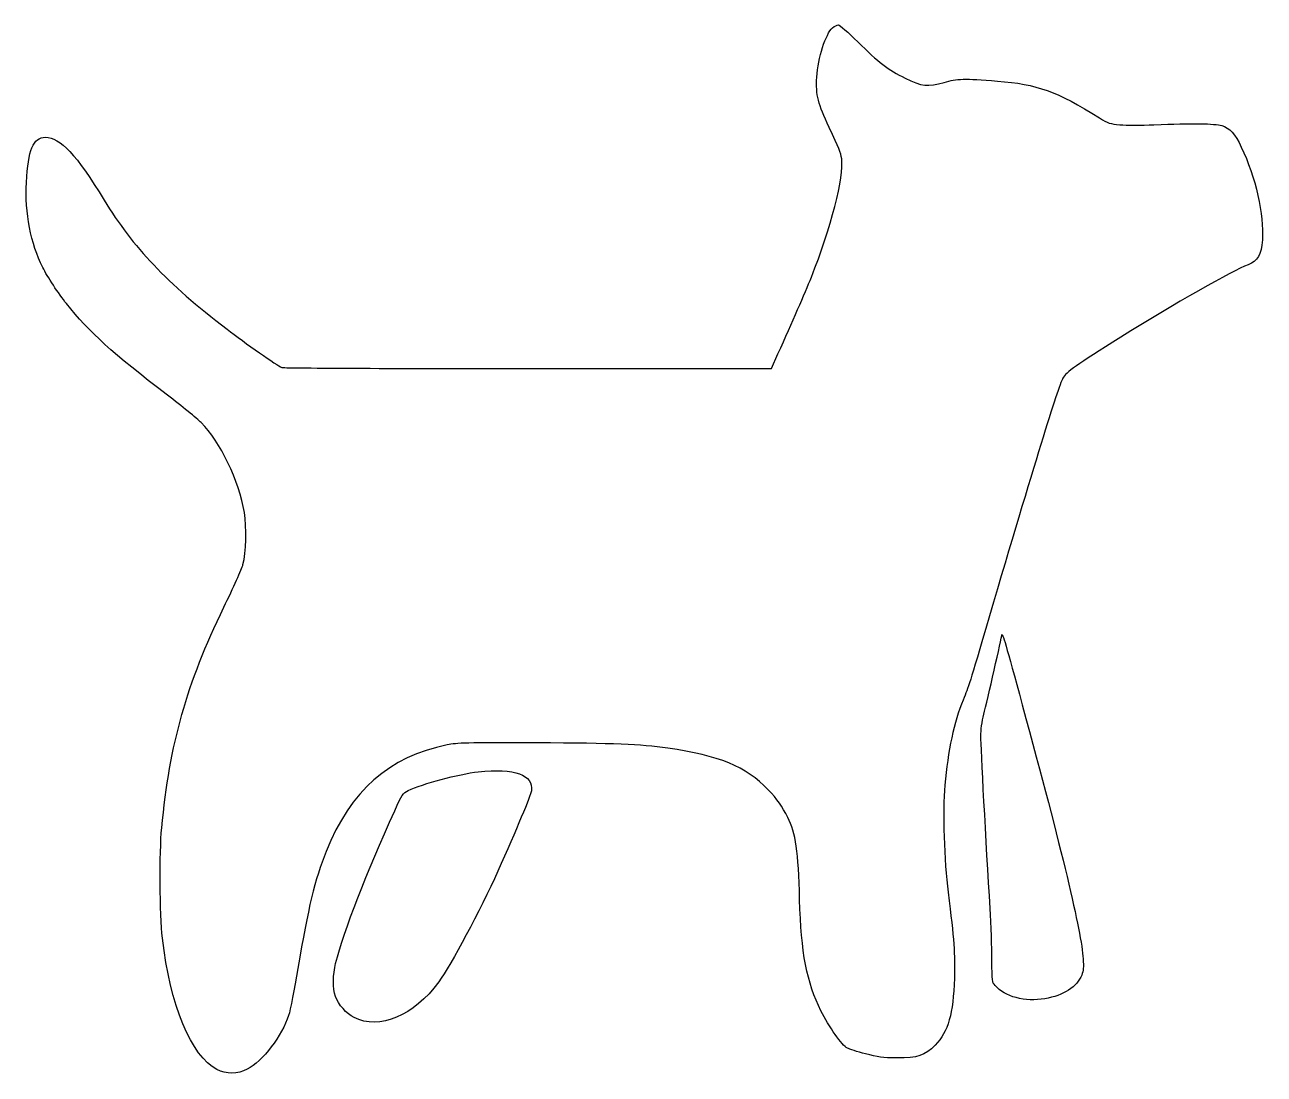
# Model space of a CAD drawing. Header units: centimetres. Extents: x -17.7 to 17.7, y -15 to 15.
import ezdxf

# ---------------------------------------------------------------- set-up
doc = ezdxf.new("R2010")
doc.units = ezdxf.units.CM
doc.header["$MEASUREMENT"] = 0
doc.layers.add('Layer 1', color=7, linetype='Continuous')

msp = doc.modelspace()

# ---------------------------------------------------------------- linework, layer by layer
at = {"layer": 'Layer 1'}
for points, knots in [([(5.36928, 14.86958), (5.1682, 14.70025), (4.94947, 14.01586), (4.91772, 13.462), (4.91772, 13.462), (4.88597, 12.954), (4.94947, 12.69647), (5.2705, 12.02972), (5.2705, 12.02972), (5.55978, 11.41941), (5.59506, 11.33475), (5.62681, 11.13014), (5.62681, 11.13014), (5.70089, 10.63625), (5.31637, 9.13695), (4.7625, 7.76111), (4.7625, 7.76111), (4.56847, 7.2778), (4.22981, 6.49817), (3.81, 5.56683), (3.81, 5.56683), (3.81, 5.56683), (3.62303, 5.15055), (3.62303, 5.15055), (3.62303, 5.15055), (3.62303, 5.15055), (-3.31964, 5.15055), (-3.31964, 5.15055), (-3.31964, 5.15055), (-7.31661, 5.15055), (-10.29758, 5.16466), (-10.34345, 5.1823), (-10.34345, 5.1823), (-10.45281, 5.22463), (-11.40531, 5.89138), (-11.90273, 6.27238), (-11.90273, 6.27238), (-13.63134, 7.60235), (-14.58384, 8.60424), (-15.40581, 9.95538), (-15.40581, 9.95538), (-16.19603, 11.2536), (-16.65817, 11.74749), (-17.08503, 11.74749), (-17.08503, 11.74749), (-17.42722, 11.74749), (-17.57892, 11.38766), (-17.62478, 10.45985), (-17.62478, 10.45985), (-17.67064, 9.59907), (-17.49778, 8.70654), (-17.15911, 8.03627), (-17.15911, 8.03627), (-17.02505, 7.77169), (-16.71108, 7.29191), (-16.48178, 7.00263), (-16.48178, 7.00263), (-15.82561, 6.18066), (-15.16945, 5.58799), (-13.60311, 4.39207), (-13.60311, 4.39207), (-13.19742, 4.08163), (-12.7635, 3.72885), (-12.64003, 3.6089), (-12.64003, 3.6089), (-12.09675, 3.07268), (-11.56053, 1.95437), (-11.40884, 1.04068), (-11.40884, 1.04068), (-11.34181, 0.62087), (-11.35945, -0.10585), (-11.44765, -0.44099), (-11.44765, -0.44099), (-11.4794, -0.55741), (-11.72282, -1.10421), (-11.99446, -1.65807), (-11.99446, -1.65807), (-13.05632, -3.84529), (-13.53257, -5.5351), (-13.7654, -7.95515), (-13.7654, -7.95515), (-13.83243, -8.64307), (-13.81832, -10.44223), (-13.74423, -11.09487), (-13.74423, -11.09487), (-13.52551, -13.01045), (-12.92226, -14.4639), (-12.19201, -14.8449), (-12.19201, -14.8449), (-11.93095, -14.97896), (-11.59582, -14.97896), (-11.32418, -14.83784), (-11.32418, -14.83784), (-10.89379, -14.61559), (-10.32582, -13.87828), (-10.1459, -13.29973), (-10.1459, -13.29973), (-10.09651, -13.15156), (-9.98009, -12.54831), (-9.88132, -11.95917), (-9.88132, -11.95917), (-9.58851, -10.21645), (-9.40154, -9.43681), (-9.07699, -8.62542), (-9.07699, -8.62542), (-8.37849, -6.88623), (-7.28488, -5.92314), (-5.6233, -5.58448), (-5.6233, -5.58448), (-5.33755, -5.52804), (-5.11177, -5.52098), (-3.08683, -5.52804), (-3.08683, -5.52804), (-0.80436, -5.53862), (-0.15877, -5.56332), (0.67025, -5.67973), (0.67025, -5.67973), (2.13075, -5.88434), (2.89275, -6.20184), (3.53128, -6.86506), (3.53128, -6.86506), (3.79586, -7.14375), (3.92992, -7.33073), (4.08867, -7.65175), (4.08867, -7.65175), (4.3215, -8.10683), (4.39206, -8.61131), (4.42734, -10.00125), (4.42734, -10.00125), (4.46615, -11.4935), (4.63548, -12.37897), (5.03412, -13.17272), (5.03412, -13.17272), (5.2599, -13.62075), (5.6409, -14.1605), (5.78906, -14.23458), (5.78906, -14.23458), (5.84198, -14.26633), (6.07481, -14.33689), (6.30412, -14.39686), (6.30412, -14.39686), (6.66748, -14.49564), (6.7839, -14.50975), (7.19665, -14.51328), (7.19665, -14.51328), (7.7999, -14.51681), (7.99393, -14.45331), (8.29379, -14.14639), (8.29379, -14.14639), (8.66421, -13.76539), (8.81237, -13.25386), (8.8406, -12.24139), (8.8406, -12.24139), (8.86177, -11.54995), (8.83354, -11.15131), (8.66068, -9.78958), (8.66068, -9.78958), (8.54779, -8.89352), (8.50546, -7.48594), (8.56896, -6.73452), (8.56896, -6.73452), (8.65715, -5.74674), (8.83002, -4.9283), (9.08754, -4.30388), (9.08754, -4.30388), (9.2604, -3.89113), (9.24629, -3.93699), (9.84248, -1.90499), (9.84248, -1.90499), (11.09484, 2.34598), (11.8004, 4.63551), (11.93445, 4.8754), (11.93445, 4.8754), (12.0297, 5.04826), (12.31898, 5.25287), (13.58545, 6.04662), (13.58545, 6.04662), (15.10239, 6.99206), (16.77809, 7.94809), (17.21553, 8.1139), (17.21553, 8.1139), (17.49775, 8.21973), (17.593, 8.38554), (17.62475, 8.82651), (17.62475, 8.82651), (17.67767, 9.52501), (17.42719, 10.62215), (17.02503, 11.46882), (17.02503, 11.46882), (16.84864, 11.84276), (16.68989, 12.01563), (16.46764, 12.08265), (16.46764, 12.08265), (16.26303, 12.14262), (15.63508, 12.14968), (14.53442, 12.10382), (14.53442, 12.10382), (14.17459, 12.08971), (13.74067, 12.08971), (13.56428, 12.10382), (13.56428, 12.10382), (13.275, 12.13204), (13.22914, 12.14615), (12.9822, 12.30138), (12.9822, 12.30138), (11.75453, 13.06338), (11.2042, 13.26446), (10.06826, 13.35266), (10.06826, 13.35266), (9.11929, 13.42674), (8.92173, 13.42322), (8.55132, 13.31385), (8.55132, 13.31385), (8.08918, 13.17979), (7.89868, 13.20096), (7.43654, 13.43379), (7.43654, 13.43379), (6.95676, 13.67368), (6.67807, 13.88535), (6.0854, 14.47096), (6.0854, 14.47096), (5.81729, 14.73907), (5.56682, 14.95779), (5.53507, 14.95779), (5.53507, 14.95779), (5.49979, 14.95779), (5.42571, 14.91898), (5.36926, 14.8696), (5.36926, 14.8696), (5.36926, 14.8696), (5.36928, 14.86958), (5.36928, 14.86958)], [0, 0, 0, 0, 0.01694915, 0.01694915, 0.01694915, 0.01694915, 0.03389831, 0.03389831, 0.03389831, 0.03389831, 0.05084746, 0.05084746, 0.05084746, 0.05084746, 0.06779661, 0.06779661, 0.06779661, 0.06779661, 0.08474576, 0.08474576, 0.08474576, 0.08474576, 0.10169492, 0.10169492, 0.10169492, 0.10169492, 0.11864407, 0.11864407, 0.11864407, 0.11864407, 0.13559322, 0.13559322, 0.13559322, 0.13559322, 0.15254237, 0.15254237, 0.15254237, 0.15254237, 0.16949153, 0.16949153, 0.16949153, 0.16949153, 0.18644068, 0.18644068, 0.18644068, 0.18644068, 0.20338983, 0.20338983, 0.20338983, 0.20338983, 0.22033898, 0.22033898, 0.22033898, 0.22033898, 0.23728814, 0.23728814, 0.23728814, 0.23728814, 0.25423729, 0.25423729, 0.25423729, 0.25423729, 0.27118644, 0.27118644, 0.27118644, 0.27118644, 0.28813559, 0.28813559, 0.28813559, 0.28813559, 0.30508475, 0.30508475, 0.30508475, 0.30508475, 0.3220339, 0.3220339, 0.3220339, 0.3220339, 0.33898305, 0.33898305, 0.33898305, 0.33898305, 0.3559322, 0.3559322, 0.3559322, 0.3559322, 0.37288136, 0.37288136, 0.37288136, 0.37288136, 0.38983051, 0.38983051, 0.38983051, 0.38983051, 0.40677966, 0.40677966, 0.40677966, 0.40677966, 0.42372881, 0.42372881, 0.42372881, 0.42372881, 0.44067797, 0.44067797, 0.44067797, 0.44067797, 0.45762712, 0.45762712, 0.45762712, 0.45762712, 0.47457627, 0.47457627, 0.47457627, 0.47457627, 0.49152542, 0.49152542, 0.49152542, 0.49152542, 0.50847458, 0.50847458, 0.50847458, 0.50847458, 0.52542373, 0.52542373, 0.52542373, 0.52542373, 0.54237288, 0.54237288, 0.54237288, 0.54237288, 0.55932203, 0.55932203, 0.55932203, 0.55932203, 0.57627119, 0.57627119, 0.57627119, 0.57627119, 0.59322034, 0.59322034, 0.59322034, 0.59322034, 0.61016949, 0.61016949, 0.61016949, 0.61016949, 0.62711864, 0.62711864, 0.62711864, 0.62711864, 0.6440678, 0.6440678, 0.6440678, 0.6440678, 0.66101695, 0.66101695, 0.66101695, 0.66101695, 0.6779661, 0.6779661, 0.6779661, 0.6779661, 0.69491525, 0.69491525, 0.69491525, 0.69491525, 0.71186441, 0.71186441, 0.71186441, 0.71186441, 0.72881356, 0.72881356, 0.72881356, 0.72881356, 0.74576271, 0.74576271, 0.74576271, 0.74576271, 0.76271186, 0.76271186, 0.76271186, 0.76271186, 0.77966102, 0.77966102, 0.77966102, 0.77966102, 0.79661017, 0.79661017, 0.79661017, 0.79661017, 0.81355932, 0.81355932, 0.81355932, 0.81355932, 0.83050847, 0.83050847, 0.83050847, 0.83050847, 0.84745763, 0.84745763, 0.84745763, 0.84745763, 0.86440678, 0.86440678, 0.86440678, 0.86440678, 0.88135593, 0.88135593, 0.88135593, 0.88135593, 0.89830508, 0.89830508, 0.89830508, 0.89830508, 0.91525424, 0.91525424, 0.91525424, 0.91525424, 0.93220339, 0.93220339, 0.93220339, 0.93220339, 0.94915254, 0.94915254, 0.94915254, 0.94915254, 0.96610169, 0.96610169, 0.96610169, 0.96610169, 1, 1, 1, 1]), ([(10.19881, -2.44828), (10.19528, -2.49767), (9.77548, -4.33211), (9.68375, -4.70606), (9.68375, -4.70606), (9.62731, -4.93184), (9.59556, -5.15409), (9.59556, -5.34106), (9.59556, -5.34106), (9.59556, -5.6127), (9.74725, -8.39964), (9.86014, -10.2482), (9.86014, -10.2482), (9.88836, -10.71387), (9.91306, -11.37709), (9.91306, -11.71928), (9.91306, -11.71928), (9.91306, -12.34017), (9.91306, -12.3437), (10.00478, -12.44953), (10.00478, -12.44953), (10.27289, -12.76703), (10.86203, -12.92578), (11.42295, -12.827), (11.42295, -12.827), (11.95212, -12.73528), (12.34723, -12.48128), (12.47423, -12.14967), (12.47423, -12.14967), (12.52009, -12.02973), (12.53067, -11.92742), (12.51304, -11.684), (12.51304, -11.684), (12.46718, -10.922), (11.91332, -8.61131), (10.77737, -4.445), (10.77737, -4.445), (10.3117, -2.72344), (10.20587, -2.36008), (10.19881, -2.44828)], [0, 0, 0, 0, 0.09090909, 0.09090909, 0.09090909, 0.09090909, 0.18181818, 0.18181818, 0.18181818, 0.18181818, 0.27272727, 0.27272727, 0.27272727, 0.27272727, 0.36363636, 0.36363636, 0.36363636, 0.36363636, 0.45454545, 0.45454545, 0.45454545, 0.45454545, 0.54545455, 0.54545455, 0.54545455, 0.54545455, 0.63636364, 0.63636364, 0.63636364, 0.63636364, 0.72727273, 0.72727273, 0.72727273, 0.72727273, 0.81818182, 0.81818182, 0.81818182, 0.81818182, 1, 1, 1, 1]), ([(-4.73781, -6.35353), (-5.29873, -6.4135), (-6.32884, -6.68867), (-6.73806, -6.88975), (-6.73806, -6.88975), (-6.88623, -6.96383), (-6.90387, -6.985), (-7.11906, -7.46125), (-7.11906, -7.46125), (-7.93045, -9.23925), (-8.55839, -10.86908), (-8.80534, -11.81806), (-8.80534, -11.81806), (-8.88648, -12.13203), (-8.88648, -12.53067), (-8.80887, -12.75998), (-8.80887, -12.75998), (-8.72773, -12.98929), (-8.4949, -13.2574), (-8.2797, -13.36323), (-8.2797, -13.36323), (-7.55651, -13.72306), (-6.56873, -13.30679), (-5.8667, -12.34723), (-5.8667, -12.34723), (-5.51039, -11.85687), (-4.68489, -10.3117), (-4.18042, -9.18987), (-4.18042, -9.18987), (-3.65125, -8.00806), (-3.24203, -7.02381), (-3.22086, -6.89329), (-3.22086, -6.89329), (-3.15736, -6.43468), (-3.69711, -6.24418), (-4.7378, -6.35354), (-4.7378, -6.35354), (-4.7378, -6.35354), (-4.73781, -6.35353), (-4.73781, -6.35353)], [0, 0, 0, 0, 0.09090909, 0.09090909, 0.09090909, 0.09090909, 0.18181818, 0.18181818, 0.18181818, 0.18181818, 0.27272727, 0.27272727, 0.27272727, 0.27272727, 0.36363636, 0.36363636, 0.36363636, 0.36363636, 0.45454545, 0.45454545, 0.45454545, 0.45454545, 0.54545455, 0.54545455, 0.54545455, 0.54545455, 0.63636364, 0.63636364, 0.63636364, 0.63636364, 0.72727273, 0.72727273, 0.72727273, 0.72727273, 0.81818182, 0.81818182, 0.81818182, 0.81818182, 1, 1, 1, 1])]:
    msp.add_open_spline(points, degree=3, knots=knots, dxfattribs=at)

doc.saveas('drawing.dxf')
